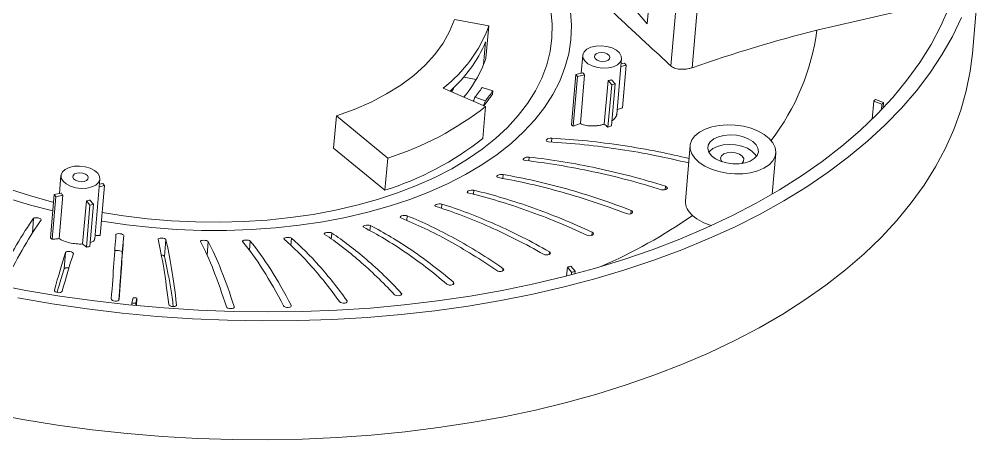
# Model space of a CAD drawing. Header units: inches. Extents: x -602 to 2189, y 557 to 1254.
# Drawn here: x 4.4 to 90.6, y 714.8 to 752.4 of the extents above; entities that cross this region are included whole.
import ezdxf

# ---------------------------------------------------------------- set-up
doc = ezdxf.new("R2010")
doc.units = ezdxf.units.IN

msp = doc.modelspace()

# ---------------------------------------------------------------- linework, layer by layer
at = {"color": 7, "linetype": 'Continuous', "lineweight": 15}
for p, q in [((62.658, 748.273), (63.77, 761.003)), ((65.647, 760.544), (64.562, 748.107)), ((89.64, 749.388), (90.568, 760.019)), ((60.542, 752.03), (61.094, 758.351)), ((57.693, 755.387), (60.542, 752.03)), ((75.739, 751.465), (86.628, 753.975)), ((46.377, 751.846), (43.311, 752.423)), ((46.377, 751.846), (46.126, 748.973)), ((46.09, 750.413), (45.914, 748.402)), ((54.776, 749.227), (54.636, 747.626)), ((57.828, 743.946), (58.262, 748.922)), ((58.202, 748.225), (58.676, 748.334)), ((58.518, 748.521), (58.221, 748.452)), ((58.676, 748.334), (58.344, 744.528)), ((58.676, 748.334), (58.518, 748.521)), ((54.162, 747.516), (53.767, 742.992)), ((54.792, 747.662), (54.162, 747.516)), ((54.162, 747.516), (54.32, 747.33)), ((54.32, 747.33), (54.95, 747.475)), ((54.95, 747.475), (54.569, 743.113)), ((44.136, 747.276), (45.254, 747.065)), ((54.32, 747.33), (53.93, 742.87)), ((57.051, 746.961), (56.71, 743.06)), ((57.371, 746.584), (57.04, 742.79)), ((57.051, 746.961), (57.371, 746.584)), ((57.682, 746.655), (57.355, 742.902)), ((57.682, 746.655), (57.362, 747.033)), ((57.371, 746.584), (57.682, 746.655)), ((46.095, 744.647), (42.291, 746.28)), ((46.738, 746.035), (45.786, 746.342)), ((46.738, 746.035), (46.713, 745.747)), ((45.119, 745.463), (46.07, 745.156)), ((80.816, 745.113), (80.676, 743.511)), ((80.816, 745.113), (81.549, 744.836)), ((81.704, 745.005), (80.971, 745.282)), ((81.506, 744.352), (81.549, 744.836)), ((81.662, 744.515), (81.704, 745.005)), ((46.095, 744.647), (45.844, 741.773)), ((32.747, 743.799), (32.496, 740.925)), ((32.747, 743.799), (37.338, 740.018)), ((32.496, 740.925), (37.087, 737.144)), ((64.393, 741.141), (63.962, 736.202)), ((71.744, 736.802), (72.064, 740.471)), ((37.338, 740.018), (37.087, 737.144)), ((8.103, 738.468), (7.963, 736.867)), ((11.122, 732.802), (11.59, 738.164)), ((12.003, 737.575), (11.529, 737.466)), ((11.549, 737.694), (11.845, 737.762)), ((12.003, 737.575), (11.614, 733.115)), ((11.845, 737.762), (12.003, 737.575)), ((7.489, 736.758), (7.152, 732.902)), ((7.647, 736.571), (7.315, 732.765)), ((7.489, 736.758), (8.119, 736.903)), ((7.647, 736.571), (7.489, 736.758)), ((8.277, 736.716), (7.647, 736.571)), ((8.277, 736.716), (7.937, 732.82)), ((10.378, 736.203), (10.041, 732.344)), ((10.698, 735.825), (10.378, 736.203)), ((10.689, 736.274), (11.01, 735.897)), ((10.698, 735.825), (10.371, 732.072)), ((11.01, 735.897), (10.678, 732.103)), ((11.01, 735.897), (10.698, 735.825)), ((13.713, 733.115), (13.582, 731.617)), ((17.489, 732.734), (17.358, 731.235)), ((8.518, 731.582), (8.391, 730.117)), ((53.41, 730.265), (53.341, 729.47)), ((53.41, 730.265), (53.791, 729.816)), ((54.095, 729.897), (53.713, 730.346)), ((53.771, 729.582), (53.791, 729.816)), ((54.074, 729.662), (54.095, 729.897)), ((14.554, 727.539), (14.455, 727.07)), ((14.438, 726.872), (14.455, 727.07)), ((14.786, 726.838), (14.803, 727.035)), ((14.803, 727.035), (14.903, 727.505)), ((14.903, 727.505), (14.844, 726.832))]:
    msp.add_line(p, q, dxfattribs=at)
at = {"color": 8, "linetype": 'Continuous', "lineweight": 15}
for p, q in [((52.015, 741.819), (51.984, 741.469)), ((49.986, 740.119), (49.956, 739.767)), ((47.655, 738.558), (47.623, 738.2)), ((45.042, 737.152), (45.01, 736.782)), ((62.187, 737.515), (62.159, 737.191)), ((42.174, 735.915), (42.14, 735.524)), ((59.101, 735.349), (59.074, 735.046)), ((5.656, 734.643), (5.541, 733.32)), ((39.077, 734.857), (39.041, 734.437)), ((35.783, 733.99), (35.742, 733.525)), ((28.726, 732.859), (28.67, 732.217)), ((32.321, 733.322), (32.274, 732.788)), ((55.625, 733.389), (55.601, 733.111)), ((21.274, 732.563), (21.168, 731.354)), ((25.032, 732.605), (24.959, 731.776)), ((51.794, 731.655), (51.772, 731.403)), ((47.644, 730.162), (47.624, 729.936)), ((43.215, 728.926), (43.198, 728.732)), ((7.516, 728.209), (7.515, 728.19)), ((38.55, 727.957), (38.535, 727.791)), ((23.592, 726.74), (23.588, 726.685)), ((28.691, 726.859), (28.683, 726.765)), ((33.693, 727.266), (33.681, 727.136))]:
    msp.add_line(p, q, dxfattribs=at)
at = {"color": 7, "linetype": 'Continuous', "lineweight": 15, "flags": 128}
for points in [[(1.926, 728.781), (4.954, 728.196), (8.011, 727.686), (11.091, 727.253), (14.187, 726.898), (17.294, 726.62), (20.405, 726.421), (23.514, 726.301), (26.615, 726.26), (29.701, 726.299), (32.768, 726.417), (35.808, 726.614), (38.815, 726.89), (41.784, 727.244), (44.708, 727.675), (47.583, 728.182), (50.401, 728.766), (53.158, 729.423), (55.848, 730.154), (58.466, 730.957), (61.006, 731.829), (63.464, 732.77), (65.834, 733.777), (68.112, 734.848), (70.294, 735.982), (72.374, 737.176), (74.35, 738.428), (76.216, 739.734), (77.97, 741.094), (79.608, 742.503), (81.126, 743.96), (82.521, 745.46), (83.792, 747.002), (84.934, 748.582), (85.947, 750.197), (86.827, 751.844), (87.574, 753.52)], [(4.228, 727.515), (7.32, 726.987), (10.436, 726.537), (13.57, 726.164), (16.715, 725.87), (19.865, 725.655), (23.015, 725.519), (26.158, 725.463), (29.287, 725.486), (32.398, 725.59), (35.482, 725.773), (38.536, 726.035), (41.552, 726.376), (44.525, 726.794), (47.448, 727.29), (50.317, 727.863), (53.126, 728.51), (55.868, 729.231), (58.539, 730.025), (61.134, 730.889), (63.647, 731.823), (66.073, 732.824), (68.408, 733.891), (70.648, 735.02), (72.787, 736.211), (74.821, 737.461), (76.748, 738.767), (78.562, 740.126), (80.26, 741.537), (81.839, 742.996), (83.296, 744.501), (84.628, 746.048), (85.833, 747.635), (86.907, 749.258), (87.85, 750.914), (88.658, 752.6)], [(43.311, 752.423), (42.876, 751.344), (42.289, 750.297), (41.553, 749.288), (40.674, 748.324), (39.657, 747.412), (38.508, 746.555), (37.234, 745.761), (35.843, 745.034), (34.344, 744.379), (32.747, 743.799)], [(58.075, 749.433), (57.789, 749.681), (57.4, 749.881), (56.94, 750.014), (56.445, 750.072), (55.957, 750.049), (55.514, 749.947), (55.153, 749.774), (54.902, 749.545), (54.782, 749.277), (54.803, 748.993), (54.963, 748.716), (55.249, 748.468), (55.638, 748.269), (56.098, 748.135), (56.593, 748.077), (57.081, 748.1), (57.524, 748.202), (57.885, 748.375), (58.136, 748.605), (58.256, 748.872), (58.235, 749.156), (58.075, 749.433)], [(89.64, 749.388), (89.447, 747.811), (89.099, 746.053), (88.614, 744.313), (87.993, 742.595), (87.236, 740.903), (86.345, 739.239), (85.322, 737.607), (84.169, 736.01), (82.888, 734.451), (81.481, 732.934), (79.952, 731.461), (78.303, 730.034), (76.538, 728.658), (74.66, 727.334), (72.672, 726.065), (70.579, 724.853), (68.384, 723.702), (66.092, 722.612), (63.707, 721.587), (61.235, 720.629), (58.679, 719.738), (56.045, 718.917), (53.337, 718.168), (50.562, 717.491), (47.725, 716.889), (44.83, 716.362), (41.885, 715.912), (38.893, 715.539), (35.862, 715.244), (32.798, 715.027), (29.705, 714.89), (26.59, 714.832), (23.46, 714.853), (20.32, 714.954), (17.177, 715.134), (14.036, 715.393), (10.904, 715.73), (7.787, 716.144), (4.691, 716.636), (1.621, 717.204)], [(57.141, 749.218), (56.973, 749.35), (56.735, 749.44), (56.465, 749.474), (56.203, 749.448), (55.988, 749.364), (55.855, 749.237), (55.823, 749.085), (55.897, 748.931), (56.065, 748.799), (56.303, 748.709), (56.573, 748.675), (56.836, 748.702), (57.05, 748.785), (57.183, 748.912), (57.215, 749.064), (57.141, 749.218)], [(43.043, 745.958), (43.213, 746.248), (43.277, 746.363)], [(71.448, 739.423), (71.786, 739.772), (71.995, 740.157), (72.069, 740.567), (72.003, 740.985), (71.801, 741.396), (71.47, 741.786), (71.022, 742.141), (70.473, 742.447), (69.843, 742.694), (69.154, 742.873), (68.432, 742.977), (67.703, 743.003), (66.992, 742.949), (66.327, 742.818), (65.73, 742.614), (65.223, 742.344), (64.825, 742.019), (64.55, 741.651), (64.408, 741.251), (64.404, 740.836), (64.538, 740.419), (64.806, 740.017), (65.197, 739.643), (65.698, 739.311), (66.291, 739.033), (66.953, 738.819), (67.662, 738.677), (68.391, 738.611), (69.114, 738.626), (69.805, 738.719), (70.439, 738.887), (70.994, 739.125), (71.448, 739.423)], [(70.131, 739.989), (70.379, 740.266), (70.492, 740.576), (70.462, 740.902), (70.292, 741.221), (69.993, 741.514), (69.583, 741.762), (69.087, 741.951), (68.538, 742.067), (67.969, 742.105), (67.417, 742.06), (66.915, 741.937), (66.496, 741.743), (66.186, 741.49), (66.005, 741.193), (65.963, 740.873), (66.063, 740.548), (66.299, 740.24), (66.657, 739.967), (67.113, 739.746), (67.64, 739.593), (68.203, 739.515), (68.769, 739.519), (69.3, 739.603), (69.764, 739.763), (70.131, 739.989)], [(70.326, 740.188), (70.217, 740.359), (69.918, 740.652), (69.508, 740.9), (69.012, 741.089), (68.463, 741.205), (67.894, 741.243), (67.342, 741.198), (66.84, 741.075), (66.421, 740.881), (66.111, 740.628), (66.056, 740.561)], [(69.004, 739.546), (69.031, 739.567), (69.178, 739.76), (69.187, 739.979), (69.056, 740.193), (68.803, 740.373), (68.462, 740.495), (68.08, 740.543), (67.708, 740.51), (67.395, 740.4), (67.185, 740.229), (67.106, 740.019), (67.169, 739.799), (67.247, 739.699)], [(8.291, 737.957), (8.131, 738.235), (8.11, 738.518), (8.229, 738.786), (8.48, 739.015), (8.842, 739.188), (9.284, 739.29), (9.773, 739.313), (10.267, 739.256), (10.727, 739.122), (11.116, 738.923), (11.402, 738.675), (11.562, 738.397), (11.583, 738.113), (11.463, 737.846), (11.213, 737.616), (10.851, 737.444), (10.408, 737.342), (9.92, 737.319), (9.426, 737.376), (8.965, 737.51), (8.577, 737.709), (8.291, 737.957)], [(9.224, 738.172), (9.15, 738.326), (9.182, 738.478), (9.316, 738.606), (9.53, 738.689), (9.792, 738.715), (10.063, 738.681), (10.3, 738.591), (10.469, 738.459), (10.542, 738.306), (10.51, 738.154), (10.377, 738.026), (10.163, 737.943), (9.901, 737.916), (9.63, 737.951), (9.393, 738.041), (9.224, 738.172)]]:
    msp.add_lwpolyline(points, dxfattribs=at)
at = {"color": 8, "linetype": 'Continuous', "lineweight": 15, "flags": 128}
for points in [[(11.726, 734.404), (11.794, 734.393), (13.999, 734.066), (16.221, 733.818), (18.452, 733.65), (20.683, 733.561), (22.904, 733.553), (25.107, 733.626), (27.284, 733.778), (29.425, 734.011), (31.522, 734.322), (33.567, 734.71), (35.551, 735.174), (37.467, 735.713), (39.307, 736.323), (41.064, 737.003), (42.731, 737.749), (44.301, 738.56), (45.768, 739.431), (47.126, 740.359), (48.37, 741.34), (49.495, 742.372), (50.496, 743.448), (51.369, 744.566), (52.112, 745.721), (52.72, 746.907), (53.192, 748.121), (53.525, 749.358), (53.719, 750.613), (53.773, 751.88), (53.685, 753.155)], [(51.922, 753.248), (52.038, 752.012), (52.016, 750.783), (51.856, 749.565), (51.557, 748.364), (51.122, 747.185), (50.553, 746.031), (49.851, 744.909), (49.019, 743.823), (48.062, 742.776), (46.982, 741.774), (45.785, 740.821), (44.475, 739.92), (43.057, 739.075), (41.538, 738.289), (39.923, 737.567), (38.22, 736.91), (36.435, 736.322), (34.575, 735.805), (32.649, 735.361), (30.664, 734.992), (28.629, 734.7), (26.551, 734.485), (24.439, 734.348), (22.302, 734.29), (20.149, 734.312), (17.989, 734.413), (15.83, 734.593), (13.681, 734.851), (11.791, 735.144)], [(7.429, 736.069), (7.384, 736.08), (5.364, 736.637), (3.397, 737.263)], [(3.319, 736.452), (5.369, 735.828), (7.362, 735.302)]]:
    msp.add_lwpolyline(points, dxfattribs=at)
at = {"color": 7, "linetype": 'Continuous', "lineweight": 15}
for centre, radius, start, end in [((34.696, 756.14), 12.445, 307.608, 339.81988), ((55.111, 754.26), 20.816, 322.56702, 352.28234), ((34.877, 755.177), 12.183, 311.23725, 336.98035), ((35.452, 752.749), 11.33, 320.11419, 337.43381), ((36.845, 752.095), 9.793, 337.83998, 341.40752), ((55.67, 748.247), 1.055, 213.66072, 226.9736), ((56.681, 749.274), 2.342, 279.07103, 286.89042), ((35.098, 753.747), 13.002, 320.41918, 325.28224), ((35.544, 753.551), 13.626, 319.47097, 325.06101), ((35.671, 753.762), 13.498, 320.38938, 325.07714), ((55.717, 768.378), 34.223, 317.17198, 317.5566), ((56.134, 768.429), 34.678, 317.12901, 317.5087), ((28.845, 766.684), 27.986, 287.66579, 308.0534), ((28.594, 763.811), 27.986, 287.66579, 308.0534), ((8.997, 737.488), 1.055, 213.66072, 226.9736), ((10.009, 738.515), 2.342, 279.07103, 286.89042), ((37.383, 773.95), 47.6, 293.56208, 304.87913), ((67.477, 738.254), 4.416, 229.38786, 254.72015), ((31.03, 814.65), 87.302, 284.85392, 285.05993), ((31.156, 815.301), 88.431, 284.83087, 285.0343), ((26.609, 848.36), 121.421, 264.302, 264.46734), ((26.697, 849.362), 122.903, 264.28346, 264.4468)]:
    msp.add_arc(centre, radius, start, end, dxfattribs=at)
for major_axis, start_param, end_param in [((15.924, 38.005), 4.772913, 4.781786), ((16.493, 39.363), 4.769881, 4.781375)]:
    msp.add_ellipse((18.335, 753.587), major_axis=major_axis, ratio=0.677336, start_param=start_param, end_param=end_param, dxfattribs=at)
for points, knots in [([(51.171, 759.469), (52.115, 758.411), (53.065, 757.404), (54.973, 755.468), (55.931, 754.539), (57.851, 752.722), (58.813, 751.835), (60.736, 750.062), (61.697, 749.176), (62.658, 748.273)], [0, 0, 0, 0, 0.25, 0.25, 0.5, 0.5, 0.75, 0.75, 1, 1, 1, 1]), ([(64.562, 748.107), (64.478, 748.078), (64.392, 748.054), (64.215, 748.014), (64.122, 747.998), (63.938, 747.975), (63.846, 747.969), (63.663, 747.965), (63.571, 747.968), (63.396, 747.983), (63.312, 747.995), (63.15, 748.028), (63.073, 748.05), (62.863, 748.125), (62.744, 748.193), (62.658, 748.273)], [0, 0, 0, 0, 0.125, 0.125, 0.25, 0.25, 0.375, 0.375, 0.5, 0.5, 0.625, 0.625, 0.75, 0.75, 1, 1, 1, 1]), ([(57.812, 743.947), (57.816, 743.928), (57.83, 743.85), (57.722, 743.669), (57.59, 743.488), (57.421, 743.396), (57.397, 743.382)], [0, 0, 0, 0, 0.102773, 0.417244, 0.914807, 1, 1, 1, 1]), ([(58.344, 744.528), (58.254, 744.495), (58.094, 744.436), (57.934, 744.377), (57.863, 744.35)], [0, 0, 0, 0, 0.560394, 1, 1, 1, 1]), ([(54.569, 743.113), (54.461, 743.072), (54.354, 743.031), (54.142, 742.951), (54.036, 742.91), (53.93, 742.87)], [0, 0, 0, 0, 0.5, 0.5, 1, 1, 1, 1]), ([(56.71, 743.06), (56.615, 743.031), (56.515, 743.005), (56.315, 742.962), (56.214, 742.945), (56.012, 742.918), (55.909, 742.908), (55.708, 742.897), (55.61, 742.896), (55.418, 742.901), (55.324, 742.908), (55.145, 742.929), (55.06, 742.943), (54.9, 742.979), (54.824, 743.001), (54.687, 743.052), (54.624, 743.081), (54.569, 743.113)], [0, 0, 0, 0, 0.125, 0.125, 0.25, 0.25, 0.375, 0.375, 0.5, 0.5, 0.625, 0.625, 0.75, 0.75, 0.875, 0.875, 1, 1, 1, 1]), ([(57.04, 742.79), (56.982, 742.838), (56.922, 742.887), (56.816, 742.974), (56.763, 743.017), (56.71, 743.06)], [0, 0, 0, 0, 0.5, 0.5, 1, 1, 1, 1]), ([(57.355, 742.902), (57.301, 742.883), (57.247, 742.864), (57.144, 742.827), (57.092, 742.809), (57.04, 742.79)], [0, 0, 0, 0, 0.5, 0.5, 1, 1, 1, 1]), ([(51.72, 741.491), (51.637, 741.496), (51.57, 741.518), (51.503, 741.584), (51.504, 741.629), (51.582, 741.716), (51.657, 741.757), (51.834, 741.812), (51.931, 741.824), (52.015, 741.819)], [0, 0, 0, 0, 0.25, 0.25, 0.5, 0.5, 0.75, 0.75, 1, 1, 1, 1]), ([(64.258, 739.594), (63.288, 739.819), (61.244, 740.291), (58.128, 740.828), (54.913, 741.258), (52.785, 741.413), (51.72, 741.491)], [0, 0, 0, 0, 0.230527, 0.485571, 0.742473, 1, 1, 1, 1]), ([(52.015, 741.819), (53.067, 741.744), (55.173, 741.593), (58.375, 741.17), (61.418, 740.652), (63.396, 740.197), (64.293, 739.991)], [0, 0, 0, 0, 0.2597874, 0.5201983, 0.7825156, 1, 1, 1, 1]), ([(49.632, 739.813), (49.552, 739.822), (49.492, 739.846), (49.442, 739.915), (49.454, 739.958), (49.547, 740.04), (49.628, 740.077), (49.81, 740.121), (49.907, 740.128), (49.986, 740.119)], [0, 0, 0, 0, 0.25, 0.25, 0.5, 0.5, 0.75, 0.75, 1, 1, 1, 1]), ([(61.832, 737.198), (59.778, 737.837), (57.734, 738.374), (53.668, 739.245), (51.645, 739.58), (49.632, 739.813)], [0, 0, 0, 0, 0.5, 0.5, 1, 1, 1, 1]), ([(49.986, 740.119), (51.999, 739.889), (54.022, 739.556), (58.089, 738.689), (60.133, 738.153), (62.187, 737.515)], [0, 0, 0, 0, 0.5, 0.5, 1, 1, 1, 1]), ([(47.243, 738.277), (47.168, 738.29), (47.116, 738.317), (47.083, 738.386), (47.104, 738.429), (47.213, 738.504), (47.3, 738.536), (47.485, 738.569), (47.58, 738.571), (47.655, 738.558)], [0, 0, 0, 0, 0.25, 0.25, 0.5, 0.5, 0.75, 0.75, 1, 1, 1, 1]), ([(58.688, 735.056), (56.762, 735.799), (54.846, 736.437), (51.031, 737.51), (49.132, 737.945), (47.243, 738.277)], [0, 0, 0, 0, 0.5, 0.5, 1, 1, 1, 1]), ([(47.655, 738.558), (49.544, 738.229), (51.443, 737.797), (55.258, 736.727), (57.175, 736.09), (59.101, 735.349)], [0, 0, 0, 0, 0.5, 0.5, 1, 1, 1, 1]), ([(44.577, 736.899), (44.508, 736.916), (44.464, 736.945), (44.449, 737.014), (44.48, 737.054), (44.603, 737.122), (44.694, 737.149), (44.881, 737.172), (44.973, 737.169), (45.042, 737.152)], [0, 0, 0, 0, 0.25, 0.25, 0.5, 0.5, 0.75, 0.75, 1, 1, 1, 1]), ([(45.042, 737.152), (46.79, 736.733), (48.546, 736.209), (52.074, 734.955), (53.846, 734.224), (55.625, 733.389)], [0, 0, 0, 0, 0.5, 0.5, 1, 1, 1, 1]), ([(62.187, 737.515), (62.267, 737.49), (62.326, 737.449), (62.372, 737.355), (62.359, 737.303), (62.266, 737.22), (62.187, 737.189), (62.008, 737.165), (61.912, 737.173), (61.832, 737.198)], [0, 0, 0, 0, 0.25, 0.25, 0.5, 0.5, 0.75, 0.75, 1, 1, 1, 1]), ([(55.159, 733.124), (53.38, 733.96), (51.609, 734.692), (48.082, 735.95), (46.326, 736.476), (44.577, 736.899)], [0, 0, 0, 0, 0.5, 0.5, 1, 1, 1, 1]), ([(63.964, 736.202), (63.98, 735.965), (64.01, 735.514), (64.412, 735.099), (64.603, 734.901)], [0, 0, 0, 0, 0.524737, 1, 1, 1, 1]), ([(41.66, 735.692), (41.597, 735.712), (41.562, 735.742), (41.565, 735.811), (41.605, 735.849), (41.741, 735.908), (41.836, 735.929), (42.023, 735.942), (42.111, 735.935), (42.174, 735.915)], [0, 0, 0, 0, 0.25, 0.25, 0.5, 0.5, 0.75, 0.75, 1, 1, 1, 1]), ([(51.28, 731.42), (49.664, 732.341), (48.054, 733.156), (44.848, 734.58), (43.251, 735.188), (41.66, 735.692)], [0, 0, 0, 0, 0.5, 0.5, 1, 1, 1, 1]), ([(42.174, 735.915), (43.765, 735.414), (45.362, 734.808), (48.568, 733.388), (50.178, 732.574), (51.794, 731.655)], [0, 0, 0, 0, 0.5, 0.5, 1, 1, 1, 1]), ([(59.101, 735.349), (59.176, 735.32), (59.227, 735.276), (59.255, 735.181), (59.232, 735.131), (59.124, 735.055), (59.041, 735.028), (58.858, 735.015), (58.763, 735.027), (58.688, 735.056)], [0, 0, 0, 0, 0.25, 0.25, 0.5, 0.5, 0.75, 0.75, 1, 1, 1, 1]), ([(2.536, 729.263), (3.082, 730.372), (3.616, 731.374), (4.656, 733.167), (5.163, 733.958), (5.656, 734.643)], [0, 0, 0, 0, 0.5, 0.5, 1, 1, 1, 1]), ([(6.333, 734.494), (5.84, 733.811), (5.333, 733.022), (4.294, 731.233), (3.76, 730.233), (3.214, 729.126)], [0, 0, 0, 0, 0.5, 0.5, 1, 1, 1, 1]), ([(5.656, 734.643), (5.676, 734.67), (5.729, 734.688), (5.88, 734.7), (5.978, 734.692), (6.158, 734.652), (6.24, 734.621), (6.337, 734.554), (6.353, 734.521), (6.333, 734.494)], [0, 0, 0, 0, 0.25, 0.25, 0.5, 0.5, 0.75, 0.75, 1, 1, 1, 1]), ([(38.52, 734.667), (38.464, 734.69), (38.438, 734.721), (38.458, 734.788), (38.507, 734.823), (38.654, 734.874), (38.752, 734.889), (38.938, 734.892), (39.021, 734.88), (39.077, 734.857)], [0, 0, 0, 0, 0.25, 0.25, 0.5, 0.5, 0.75, 0.75, 1, 1, 1, 1]), ([(47.086, 729.96), (45.649, 730.954), (44.217, 731.843), (41.362, 733.412), (39.939, 734.092), (38.52, 734.667)], [0, 0, 0, 0, 0.5, 0.5, 1, 1, 1, 1]), ([(39.077, 734.857), (40.496, 734.285), (41.919, 733.607), (44.774, 732.042), (46.207, 731.155), (47.644, 730.162)], [0, 0, 0, 0, 0.5, 0.5, 1, 1, 1, 1]), ([(35.187, 733.834), (35.138, 733.859), (35.121, 733.892), (35.159, 733.956), (35.216, 733.987), (35.374, 734.029), (35.474, 734.039), (35.655, 734.032), (35.734, 734.015), (35.783, 733.99)], [0, 0, 0, 0, 0.25, 0.25, 0.5, 0.5, 0.75, 0.75, 1, 1, 1, 1]), ([(42.619, 728.758), (41.374, 729.815), (40.133, 730.766), (37.656, 732.458), (36.42, 733.199), (35.187, 733.834)], [0, 0, 0, 0, 0.5, 0.5, 1, 1, 1, 1]), ([(35.783, 733.99), (37.015, 733.358), (38.251, 732.619), (40.729, 730.931), (41.97, 729.982), (43.215, 728.926)], [0, 0, 0, 0, 0.5, 0.5, 1, 1, 1, 1]), ([(7.152, 732.902), (7.18, 732.879), (7.208, 732.856), (7.249, 732.821), (7.263, 732.809), (7.289, 732.787), (7.302, 732.776), (7.315, 732.765)], [0, 0, 0, 0, 0.5, 0.5, 0.75, 0.75, 1, 1, 1, 1]), ([(7.315, 732.765), (7.421, 732.775), (7.529, 732.784), (7.733, 732.802), (7.835, 732.811), (7.937, 732.82)], [0, 0, 0, 0, 0.5, 0.5, 1, 1, 1, 1]), ([(7.937, 732.82), (8.045, 732.745), (8.184, 732.674), (8.5, 732.548), (8.68, 732.492), (9.064, 732.405), (9.262, 732.374), (9.663, 732.338), (9.857, 732.334), (10.041, 732.344)], [0, 0, 0, 0, 0.25, 0.25, 0.5, 0.5, 0.75, 0.75, 1, 1, 1, 1]), ([(10.71, 732.469), (10.769, 732.487), (10.961, 732.545), (11.103, 732.666), (11.098, 732.77), (11.096, 732.805)], [0, 0, 0, 0, 0.2277138, 0.7452876, 1, 1, 1, 1]), ([(11.146, 733.079), (11.225, 733.086), (11.302, 733.091), (11.458, 733.103), (11.536, 733.109), (11.614, 733.115)], [0, 0, 0, 0, 0.5, 0.5, 1, 1, 1, 1]), ([(12.604, 727.43), (12.691, 728.603), (12.769, 729.668), (12.907, 731.588), (12.966, 732.441), (13.017, 733.188)], [0, 0, 0, 0, 0.5, 0.5, 1, 1, 1, 1]), ([(13.017, 733.188), (13.019, 733.218), (13.056, 733.243), (13.186, 733.271), (13.278, 733.275), (13.463, 733.255), (13.555, 733.233), (13.682, 733.177), (13.715, 733.145), (13.713, 733.115)], [0, 0, 0, 0, 0.25, 0.25, 0.5, 0.5, 0.75, 0.75, 1, 1, 1, 1]), ([(13.713, 733.115), (13.663, 732.371), (13.603, 731.52), (13.466, 729.604), (13.388, 728.54), (13.301, 727.368)], [0, 0, 0, 0, 0.5, 0.5, 1, 1, 1, 1]), ([(16.793, 732.768), (16.786, 732.798), (16.815, 732.826), (16.932, 732.862), (17.02, 732.87), (17.205, 732.861), (17.301, 732.844), (17.44, 732.795), (17.482, 732.764), (17.489, 732.734)], [0, 0, 0, 0, 0.25, 0.25, 0.5, 0.5, 0.75, 0.75, 1, 1, 1, 1]), ([(17.749, 726.933), (17.604, 728.119), (17.452, 729.197), (17.133, 731.142), (16.967, 732.009), (16.793, 732.768)], [0, 0, 0, 0, 0.5, 0.5, 1, 1, 1, 1]), ([(17.489, 732.734), (17.663, 731.977), (17.829, 731.113), (18.148, 729.172), (18.301, 728.095), (18.446, 726.911)], [0, 0, 0, 0, 0.5, 0.5, 1, 1, 1, 1]), ([(24.357, 732.561), (24.332, 732.591), (24.343, 732.622), (24.431, 732.671), (24.509, 732.69), (24.688, 732.702), (24.788, 732.695), (24.949, 732.661), (25.007, 732.634), (25.032, 732.605)], [0, 0, 0, 0, 0.25, 0.25, 0.5, 0.5, 0.75, 0.75, 1, 1, 1, 1]), ([(28.071, 732.776), (28.038, 732.805), (28.04, 732.837), (28.111, 732.892), (28.183, 732.915), (28.357, 732.937), (28.458, 732.936), (28.627, 732.911), (28.693, 732.887), (28.726, 732.859)], [0, 0, 0, 0, 0.25, 0.25, 0.5, 0.5, 0.75, 0.75, 1, 1, 1, 1]), ([(33.037, 727.172), (32.211, 728.319), (31.384, 729.359), (29.729, 731.226), (28.9, 732.055), (28.071, 732.776)], [0, 0, 0, 0, 0.5, 0.5, 1, 1, 1, 1]), ([(28.726, 732.859), (29.555, 732.14), (30.384, 731.314), (32.04, 729.45), (32.867, 728.412), (33.693, 727.266)], [0, 0, 0, 0, 0.5, 0.5, 1, 1, 1, 1]), ([(31.693, 733.202), (31.652, 733.229), (31.644, 733.262), (31.699, 733.322), (31.763, 733.349), (31.93, 733.381), (32.031, 733.386), (32.207, 733.369), (32.28, 733.349), (32.321, 733.322)], [0, 0, 0, 0, 0.25, 0.25, 0.5, 0.5, 0.75, 0.75, 1, 1, 1, 1]), ([(37.921, 727.826), (36.881, 728.934), (35.841, 729.935), (33.766, 731.727), (32.729, 732.518), (31.693, 733.202)], [0, 0, 0, 0, 0.5, 0.5, 1, 1, 1, 1]), ([(32.321, 733.322), (33.357, 732.64), (34.394, 731.852), (36.47, 730.064), (37.509, 729.064), (38.55, 727.957)], [0, 0, 0, 0, 0.5, 0.5, 1, 1, 1, 1]), ([(55.625, 733.389), (55.695, 733.357), (55.737, 733.311), (55.748, 733.216), (55.715, 733.168), (55.594, 733.098), (55.505, 733.077), (55.321, 733.074), (55.229, 733.092), (55.159, 733.124)], [0, 0, 0, 0, 0.25, 0.25, 0.5, 0.5, 0.75, 0.75, 1, 1, 1, 1]), ([(10.041, 732.344), (10.097, 732.297), (10.154, 732.251), (10.238, 732.181), (10.264, 732.16), (10.317, 732.116), (10.344, 732.094), (10.371, 732.072)], [0, 0, 0, 0, 0.5, 0.5, 0.75, 0.75, 1, 1, 1, 1]), ([(10.371, 732.072), (10.423, 732.077), (10.476, 732.082), (10.577, 732.093), (10.628, 732.098), (10.678, 732.103)], [0, 0, 0, 0, 0.5, 0.5, 1, 1, 1, 1]), ([(21.274, 732.563), (21.258, 732.593), (21.207, 732.622), (21.058, 732.664), (20.96, 732.676), (20.776, 732.675), (20.693, 732.661), (20.589, 732.618), (20.57, 732.588), (20.585, 732.558)], [0, 0, 0, 0, 0.25, 0.25, 0.5, 0.5, 0.75, 0.75, 1, 1, 1, 1]), ([(22.903, 726.724), (22.526, 727.91), (22.145, 728.988), (21.373, 730.933), (20.981, 731.799), (20.585, 732.558)], [0, 0, 0, 0, 0.5, 0.5, 1, 1, 1, 1]), ([(21.274, 732.563), (21.67, 731.807), (22.062, 730.943), (22.834, 729.002), (23.216, 727.925), (23.592, 726.74)], [0, 0, 0, 0, 0.5, 0.5, 1, 1, 1, 1]), ([(28.015, 726.804), (27.411, 727.977), (26.804, 729.042), (25.585, 730.961), (24.972, 731.814), (24.357, 732.561)], [0, 0, 0, 0, 0.5, 0.5, 1, 1, 1, 1]), ([(25.032, 732.605), (25.647, 731.861), (26.26, 731.01), (27.48, 729.095), (28.087, 728.031), (28.691, 726.859)], [0, 0, 0, 0, 0.5, 0.5, 1, 1, 1, 1]), ([(8.518, 731.582), (8.53, 731.618), (8.578, 731.647), (8.721, 731.678), (8.816, 731.68), (8.998, 731.652), (9.084, 731.623), (9.196, 731.553), (9.221, 731.512), (9.209, 731.477)], [0, 0, 0, 0, 0.25, 0.25, 0.5, 0.5, 0.75, 0.75, 1, 1, 1, 1]), ([(12.886, 731.69), (12.888, 731.719), (12.925, 731.743), (13.055, 731.771), (13.147, 731.774), (13.332, 731.754), (13.424, 731.732), (13.551, 731.677), (13.584, 731.645), (13.582, 731.617)], [0, 0, 0, 0, 0.25, 0.25, 0.5, 0.5, 0.75, 0.75, 1, 1, 1, 1]), ([(13.582, 731.617), (13.557, 731.24), (13.506, 730.487), (13.409, 729.128), (13.333, 728.07), (13.285, 727.411), (13.277, 727.313)], [0, 0, 0, 0, 0.313648, 0.628088, 0.944952, 1, 1, 1, 1]), ([(17.083, 731.354), (17.105, 731.351), (17.164, 731.343), (17.247, 731.319), (17.32, 731.285), (17.351, 731.256), (17.357, 731.239), (17.358, 731.235)], [0, 0, 0, 0, 0.147159, 0.39433, 0.64926, 0.915172, 1, 1, 1, 1]), ([(17.358, 731.235), (17.444, 730.853), (17.615, 730.087), (17.86, 728.71), (18.039, 727.598), (18.132, 726.889), (18.15, 726.749)], [0, 0, 0, 0, 0.306591, 0.613955, 0.923689, 1, 1, 1, 1]), ([(51.794, 731.655), (51.857, 731.619), (51.891, 731.571), (51.884, 731.478), (51.842, 731.432), (51.708, 731.37), (51.616, 731.354), (51.431, 731.362), (51.342, 731.384), (51.28, 731.42)], [0, 0, 0, 0, 0.25, 0.25, 0.5, 0.5, 0.75, 0.75, 1, 1, 1, 1]), ([(7.747, 728.005), (7.798, 728.184), (8.02, 728.961), (8.229, 729.614), (8.391, 730.117)], [0, 0, 0, 0, 0.230102, 1, 1, 1, 1]), ([(8.812, 730.192), (8.805, 730.194), (8.761, 730.205), (8.672, 730.211), (8.559, 730.207), (8.466, 730.185), (8.409, 730.153), (8.396, 730.127), (8.391, 730.117)], [0, 0, 0, 0, 0.03879, 0.238323, 0.442084, 0.649223, 0.857328, 1, 1, 1, 1]), ([(47.644, 730.162), (47.7, 730.123), (47.724, 730.075), (47.7, 729.983), (47.65, 729.94), (47.504, 729.887), (47.409, 729.877), (47.226, 729.894), (47.142, 729.921), (47.086, 729.96)], [0, 0, 0, 0, 0.25, 0.25, 0.5, 0.5, 0.75, 0.75, 1, 1, 1, 1]), ([(43.215, 728.926), (43.263, 728.885), (43.279, 728.835), (43.236, 728.746), (43.178, 728.707), (43.022, 728.663), (42.925, 728.658), (42.746, 728.686), (42.667, 728.717), (42.619, 728.758)], [0, 0, 0, 0, 0.25, 0.25, 0.5, 0.5, 0.75, 0.75, 1, 1, 1, 1]), ([(8.207, 728.109), (8.195, 728.064), (8.146, 728.026), (8.001, 727.982), (7.906, 727.976), (7.725, 728.002), (7.64, 728.033), (7.529, 728.116), (7.504, 728.164), (7.516, 728.209)], [0, 0, 0, 0, 0.25, 0.25, 0.5, 0.5, 0.75, 0.75, 1, 1, 1, 1]), ([(38.55, 727.957), (38.59, 727.914), (38.596, 727.865), (38.536, 727.78), (38.471, 727.745), (38.306, 727.71), (38.208, 727.711), (38.034, 727.747), (37.961, 727.783), (37.921, 727.826)], [0, 0, 0, 0, 0.25, 0.25, 0.5, 0.5, 0.75, 0.75, 1, 1, 1, 1]), ([(13.301, 727.368), (13.298, 727.323), (13.257, 727.281), (13.124, 727.229), (13.031, 727.218), (12.849, 727.234), (12.76, 727.26), (12.634, 727.337), (12.6, 727.384), (12.604, 727.43)], [0, 0, 0, 0, 0.25, 0.25, 0.5, 0.5, 0.75, 0.75, 1, 1, 1, 1]), ([(18.446, 726.911), (18.452, 726.865), (18.42, 726.821), (18.299, 726.76), (18.21, 726.744), (18.028, 726.749), (17.935, 726.771), (17.797, 726.841), (17.755, 726.887), (17.749, 726.933)], [0, 0, 0, 0, 0.25, 0.25, 0.5, 0.5, 0.75, 0.75, 1, 1, 1, 1]), ([(22.903, 726.724), (22.917, 726.678), (22.969, 726.633), (23.116, 726.572), (23.213, 726.555), (23.393, 726.559), (23.477, 726.58), (23.585, 726.649), (23.607, 726.695), (23.592, 726.74)], [0, 0, 0, 0, 0.25, 0.25, 0.5, 0.5, 0.75, 0.75, 1, 1, 1, 1]), ([(28.691, 726.859), (28.714, 726.814), (28.701, 726.766), (28.609, 726.692), (28.531, 726.665), (28.354, 726.651), (28.257, 726.662), (28.097, 726.717), (28.038, 726.758), (28.015, 726.804)], [0, 0, 0, 0, 0.25, 0.25, 0.5, 0.5, 0.75, 0.75, 1, 1, 1, 1]), ([(33.693, 727.266), (33.725, 727.222), (33.721, 727.173), (33.645, 727.093), (33.573, 727.062), (33.401, 727.037), (33.303, 727.043), (33.135, 727.089), (33.069, 727.128), (33.037, 727.172)], [0, 0, 0, 0, 0.25, 0.25, 0.5, 0.5, 0.75, 0.75, 1, 1, 1, 1])]:
    msp.add_open_spline(points, degree=3, knots=knots, dxfattribs=at)
for points in [[(64.562, 748.107), (68.287, 749.402), (72.013, 750.542), (75.739, 751.465)], [(53.93, 742.87), (53.903, 742.89), (53.848, 742.931), (53.794, 742.972), (53.767, 742.992)], [(7.516, 728.209), (7.864, 729.46), (8.198, 730.584), (8.518, 731.582)], [(9.209, 731.477), (8.889, 730.481), (8.555, 729.359), (8.207, 728.109)]]:
    msp.add_open_spline(points, degree=3, dxfattribs=at)

doc.saveas('drawing.dxf')
